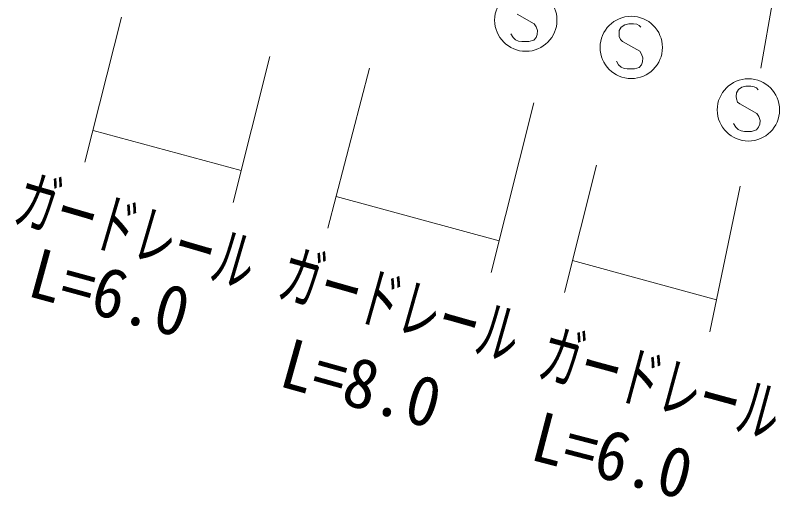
# Model space of a CAD drawing. Units: millimetres, scale not verified. Extents: x 40000 to 680000, y 20000 to 380000.
# Drawn here: x 89373 to 117958, y 246725 to 264458 of the extents above; entities that cross this region are included whole.
import ezdxf
from ezdxf.enums import TextEntityAlignment as Align

# ---------------------------------------------------------------- set-up
doc = ezdxf.new("R2010")
doc.units = ezdxf.units.MM
doc.header["$LTSCALE"] = 1000
doc.layers.add('S-SUV', color=7, linetype='Continuous', lineweight=13)
doc.styles.add('ＭＳ ゴシック', font='')
doc.styles.get('ＭＳ ゴシック').set_extended_font_data('MS Gothic')

msp = doc.modelspace()

# ---------------------------------------------------------------- linework, layer by layer
at = {"layer": 'S-SUV'}
for p, q in [((119705, 279449), (116730, 262529)), ((107784, 264514), (108411, 264151)), ((93263, 264400), (91921, 259074)), ((108411, 264151), (108480, 264048)), ((111878, 264160), (111729, 264120)), ((112057, 264160), (111878, 264160)), ((112177, 264137), (112057, 264160)), ((112264, 264097), (112177, 264137)), ((108480, 264048), (108526, 263904)), ((108526, 263904), (108514, 263766)), ((111528, 263907), (111522, 263775)), ((111602, 264034), (111528, 263907)), ((111729, 264120), (111602, 264034)), ((112327, 264028), (112264, 264097)), ((107635, 263657), (107554, 263789)), ((107727, 263571), (107635, 263657)), ((107836, 263519), (107727, 263571)), ((108394, 263553), (108215, 263502)), ((108474, 263657), (108394, 263553)), ((108514, 263766), (108474, 263657)), ((111522, 263775), (111528, 263689)), ((111528, 263689), (111574, 263574)), ((111574, 263574), (111654, 263510)), ((107951, 263502), (107836, 263519)), ((108215, 263502), (107951, 263502)), ((111654, 263510), (112281, 263148)), ((112281, 263148), (112350, 263045)), ((112350, 263045), (112396, 262901)), ((98705, 262955), (97355, 257597)), ((111505, 262654), (111424, 262786)), ((112384, 262763), (112344, 262654)), ((112396, 262901), (112384, 262763)), ((102361, 262529), (100831, 256652)), ((111597, 262567), (111505, 262654)), ((111706, 262516), (111597, 262567)), ((111821, 262498), (111706, 262516)), ((112085, 262498), (111821, 262498)), ((112264, 262550), (112085, 262498)), ((112344, 262654), (112264, 262550)), ((116178, 261867), (116029, 261826)), ((116357, 261867), (116178, 261867)), ((116477, 261844), (116357, 261867)), ((116564, 261803), (116477, 261844)), ((115828, 261614), (115822, 261481)), ((115902, 261740), (115828, 261614)), ((116029, 261826), (115902, 261740)), ((116627, 261734), (116564, 261803)), ((115822, 261481), (115828, 261395)), ((115828, 261395), (115874, 261280)), ((115874, 261280), (115954, 261217)), ((108397, 261254), (106827, 255022)), ((115954, 261217), (116581, 260855)), ((116581, 260855), (116650, 260751)), ((116650, 260751), (116696, 260607)), ((115805, 260360), (115724, 260492)), ((116684, 260469), (116644, 260360)), ((116696, 260607), (116684, 260469)), ((97648, 258763), (92215, 260240)), ((115897, 260274), (115805, 260360)), ((116006, 260222), (115897, 260274)), ((116121, 260205), (116006, 260222)), ((116385, 260205), (116121, 260205)), ((116564, 260257), (116385, 260205)), ((116644, 260360), (116564, 260257)), ((110693, 258958), (109516, 254291)), ((115964, 258193), (114857, 252839)), ((107121, 256188), (101134, 257815)), ((115101, 254019), (109810, 255457))]:
    msp.add_line(p, q, dxfattribs=at)
for centre in [(108100, 264289), (111970, 263286), (116270, 260993)]:
    msp.add_circle(centre, 1144, dxfattribs=at)

# ---------------------------------------------------------------- texts
at = {"layer": 'S-SUV', "style": 'ＭＳ ゴシック'}
for s, rotation, width, p in [('ガードレール', 343.7, 0.6, (89076, 256400)), ('L=6.0', 344.7, 0.95, (89589, 253649)), ('ガードレール', 344.2, 0.6, (98773, 253649)), ('ガードレール', 344.8, 0.6, (108331, 250712)), ('L=8.0', 344.4, 0.95, (98820, 250339)), ('L=6.0', 345.4, 0.95, (108051, 247635))]:
    msp.add_text(s, height=1833, rotation=rotation, dxfattribs=dict(at, width=width)).set_placement(p, align=Align.BOTTOM_LEFT)

doc.saveas('drawing.dxf')
